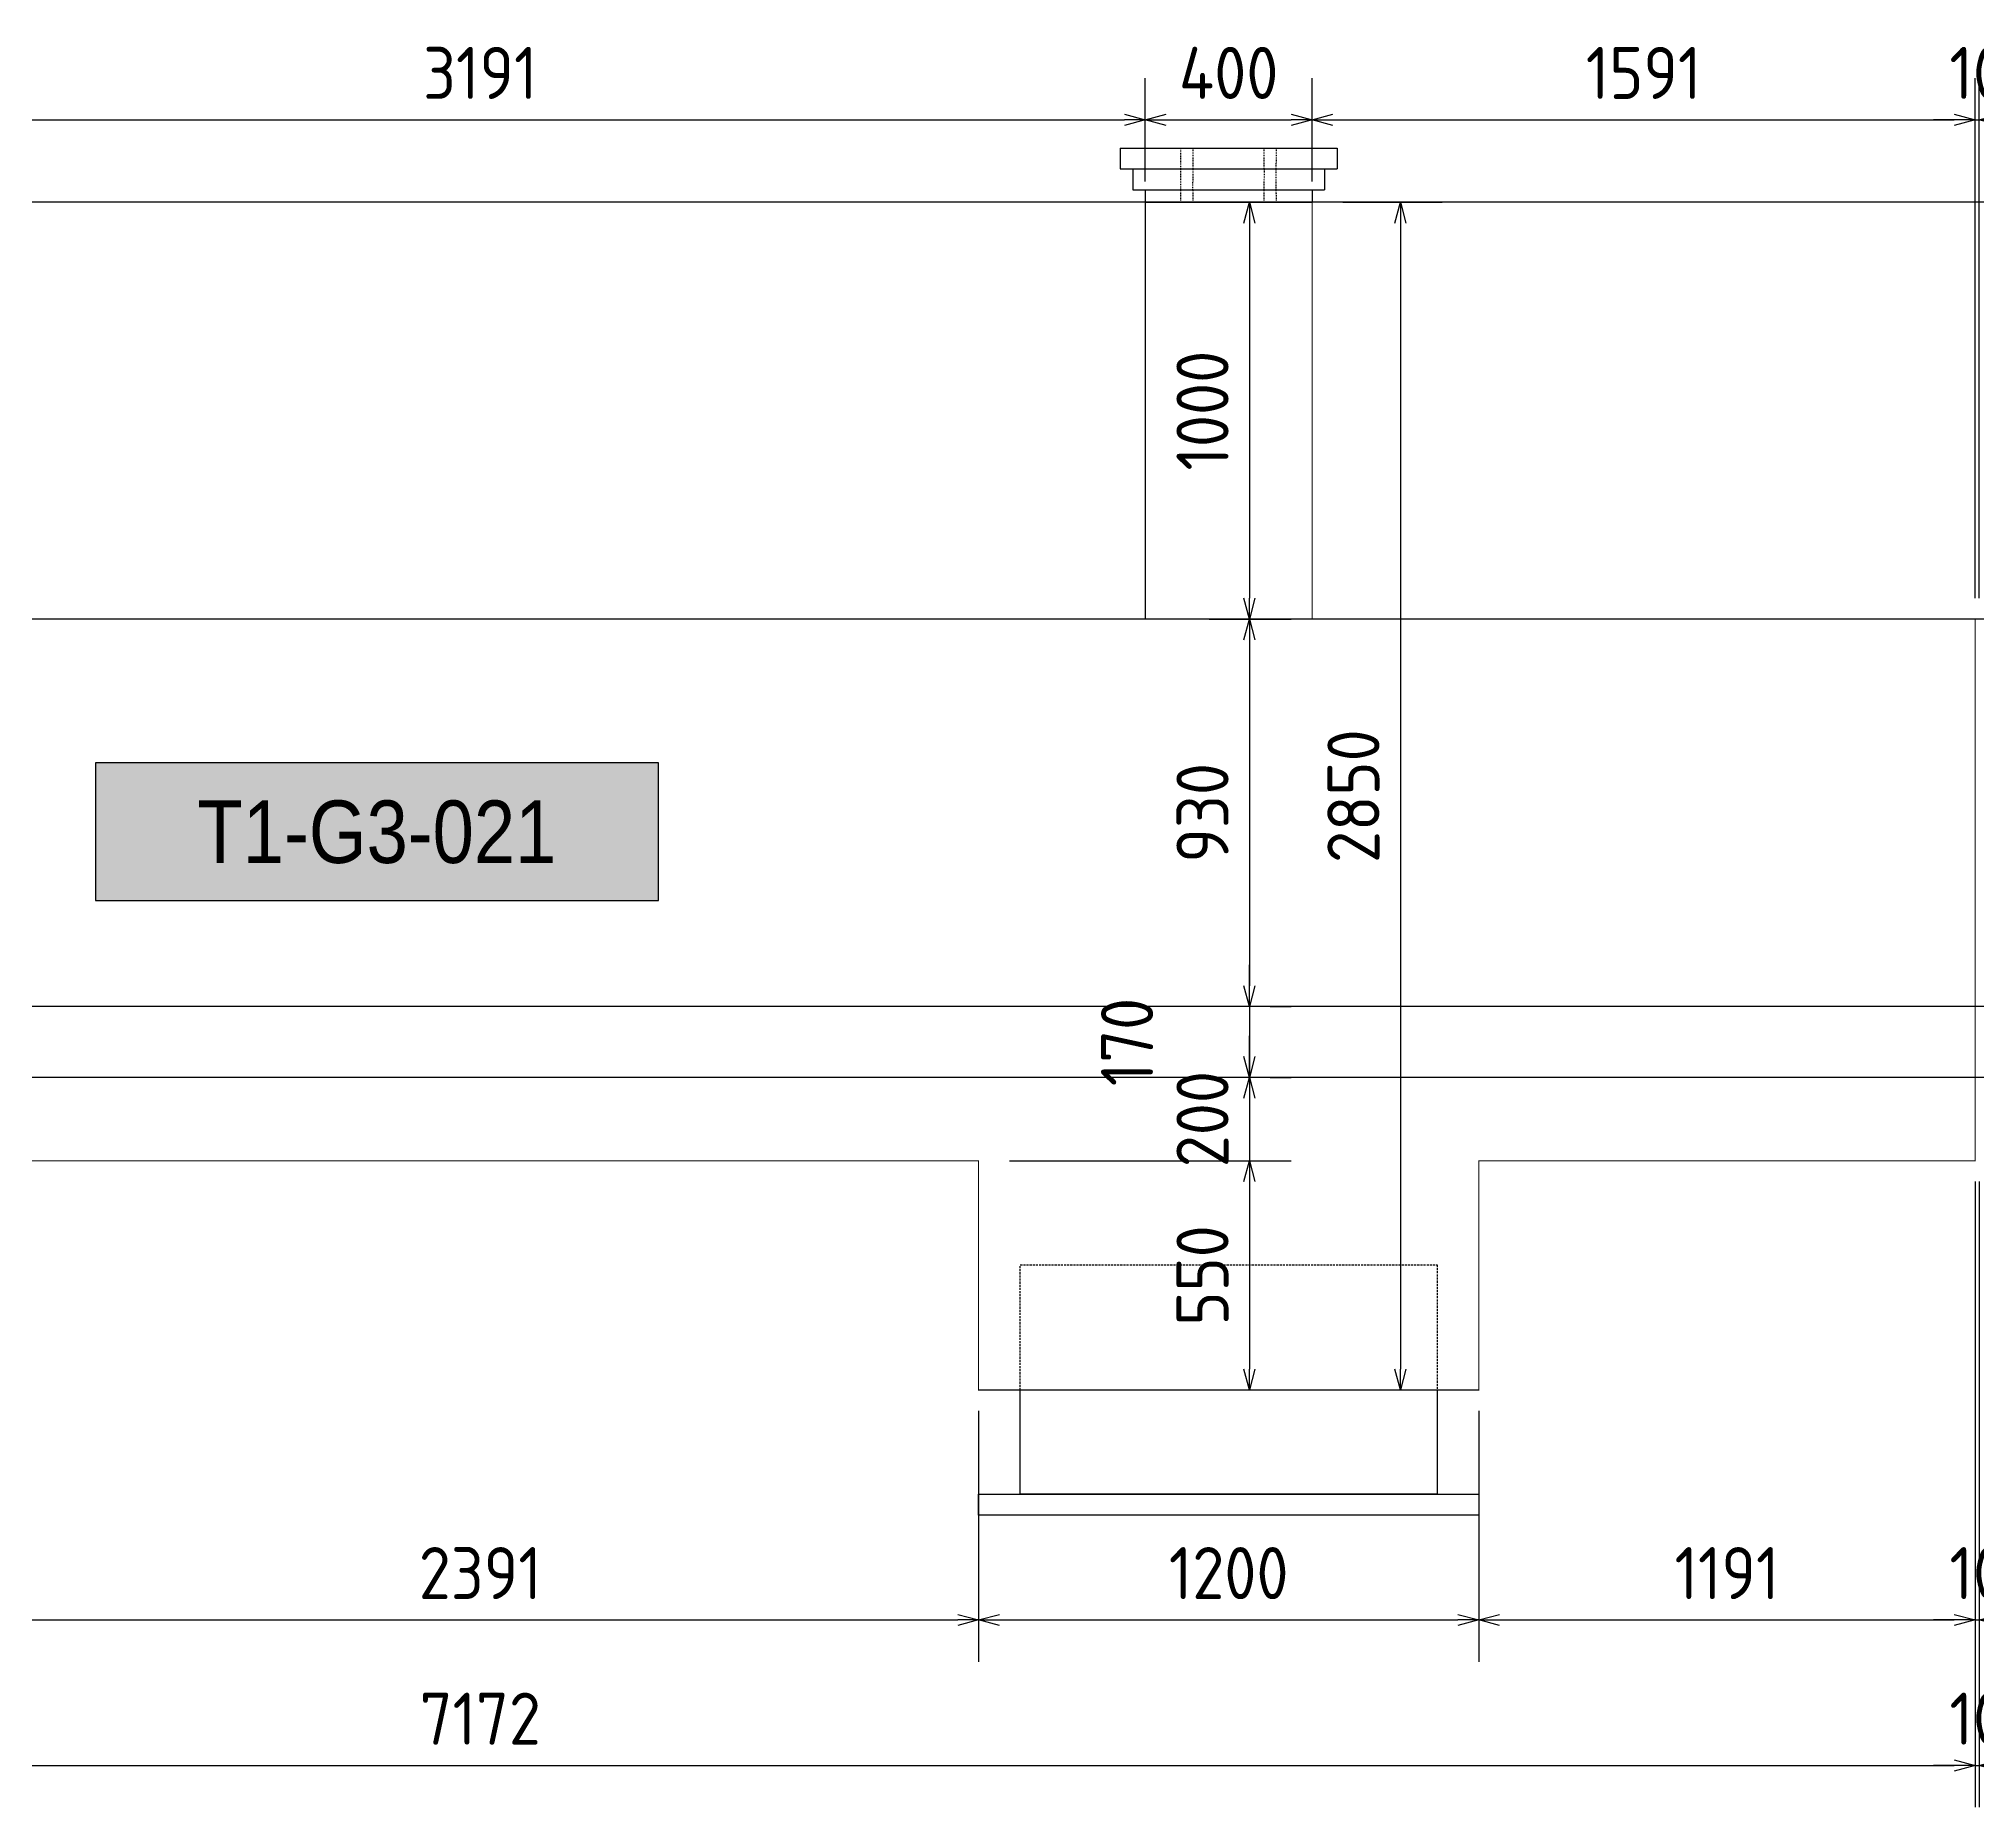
# Model space of a CAD drawing. Header units: centimetres. Extents: x -6122352 to 7132207, y -1694241 to 1947892.
# Drawn here: x 3292059 to 3296709, y 50734 to 54977 of the extents above; entities that cross this region are included whole.
import ezdxf
from ezdxf.enums import TextEntityAlignment as Align

# ---------------------------------------------------------------- set-up
doc = ezdxf.new("R2010")
doc.units = ezdxf.units.CM
doc.header["$MEASUREMENT"] = 0
doc.header["$PDMODE"] = 66
doc.header["$PDSIZE"] = 100
for name, pattern in [('23585-XR-AR-END-SETTING OUT PLAN$0$HIDDEN', [0.375, 0.25, -0.125]), ('DASHED2', [0.375, 0.25, -0.125]), ('DXK_LINE_DOT2', [3.9198, 1.9599, -1.9599])]:
    doc.linetypes.add(name, pattern=pattern)
doc.layers.add('@MI-TYPE-01', color=30, linetype='Continuous')
doc.layers.add('PANEL-TAGS', color=7, linetype='Continuous')
doc.styles.add('PANELTAG_STYLE', font='arial.ttf')
doc.styles.add('Schueco-BEMSTIL', font='isocpeur.ttf', dxfattribs={"width": 0.9})
doc.dimstyles.new('MI- JWC-TXT-2.5 MM', dxfattribs={"dimscale": 1.5, "dimtxt": 2.5, "dimasz": 1, "dimexe": 2, "dimexo": 1, "dimgap": 1, "dimtad": 1, "dimdec": 0, "dimdsep": 46, "dimtxsty": 'Schueco-BEMSTIL', "dimblk": 'OPEN30', "dimcen": 0, "dimdle": 2, "dimclrd": 140, "dimclre": 8, "dimclrt": 40, "dimadec": 0, "dimazin": 2, "dimtfac": 1, "dimtdec": 0, "dimtix": 1, "dimtmove": 2, "dimatfit": 3, "dimldrblk": 'OPEN', "dimfxl": 2, "dimlwd": -1, "dimlwe": -1, "dimarcsym": 0})

# ---------------------------------------------------------------- blocks, each defined once
blk = doc.blocks.new('T1-FOOTING ELEVATION')
at = {"color": 9}
blk.add_lwpolyline([(-600, -250), (600, -250), (600, -300), (-600, -300)], close=True, dxfattribs=at)
at = {"layer": '@MI-TYPE-01', "color": 114, "linetype": '23585-XR-AR-END-SETTING OUT PLAN$0$HIDDEN', "ltscale": 20, "true_color": 0x139b48}
blk.add_lwpolyline([(-500, 0), (-500, 300), (500, 300), (500, 0)], dxfattribs=at)
at = {"layer": '@MI-TYPE-01', "color": 114, "true_color": 0x139b48}
blk.add_lwpolyline([(-500, 0), (500, 0), (500, -250), (-500, -250)], close=True, dxfattribs=at)
blk = doc.blocks.new('_Open30')
at = {"color": 0, "linetype": 'ByBlock', "lineweight": -2}
for p, q in [((-1, 0.268), (0, 0)), ((0, 0), (-1, -0.268)), ((0, 0), (-1, 0))]:
    blk.add_line(p, q, dxfattribs=at)
blk = doc.blocks.new('*D4566')
at = {"layer": '@MI-TYPE-01', "color": 8, "transparency": 16777216}
for p, q in [((3294866.7, 54585.1), (3295063.1, 54585.1)), ((3294866.7, 53585.1), (3295063.1, 53585.1))]:
    blk.add_line(p, q, dxfattribs=at)
at = {"layer": '@MI-TYPE-01', "color": 140, "transparency": 16777216}
blk.add_line((3294963.1, 54535.1), (3294963.1, 53635.1), dxfattribs=at)
at = {"layer": 'Defpoints', "color": 0, "transparency": 16777216}
for p in [(3294816.7, 54585.1), (3294816.7, 53585.1), (3294963.1, 53585.1)]:
    blk.add_point(p, dxfattribs=at)
at = {"layer": '@MI-TYPE-01', "color": 140, "transparency": 16777216, "xscale": 50, "yscale": 50, "zscale": 50}
for p, rotation in [((3294963.1, 54585.1), 90), ((3294963.1, 53585.1), 270)]:
    blk.add_blockref('_Open30', p, dxfattribs=dict(at, rotation=rotation))
at = {"layer": '@MI-TYPE-01', "color": 40, "transparency": 16777216, "insert": (3294850.6, 54085.1), "char_height": 125, "attachment_point": 5, "rotation": 90, "style": 'Schueco-BEMSTIL'}
blk.add_mtext('1000', dxfattribs=at)
blk = doc.blocks.new('_Open')
at = {"color": 0, "linetype": 'ByBlock', "lineweight": -2}
for p, q in [((-1, 0.2), (0, 0)), ((-1, -0.2), (0, 0)), ((0, 0), (-1, 0))]:
    blk.add_line(p, q, dxfattribs=at)
blk = doc.blocks.new('*D4567')
at = {"layer": '@MI-TYPE-01', "color": 8, "transparency": 16777216}
for p, q in [((3294866.7, 53585.1), (3295063.1, 53585.1)), ((3295013.1, 52655.1), (3295063.1, 52655.1))]:
    blk.add_line(p, q, dxfattribs=at)
at = {"layer": '@MI-TYPE-01', "color": 140, "transparency": 16777216}
blk.add_line((3294963.1, 53535.1), (3294963.1, 52705.1), dxfattribs=at)
at = {"layer": 'Defpoints', "color": 0, "transparency": 16777216}
for p in [(3294816.7, 53585.1), (3294963.1, 52655.1), (3294963.1, 52655.1)]:
    blk.add_point(p, dxfattribs=at)
at = {"layer": '@MI-TYPE-01', "color": 140, "transparency": 16777216, "xscale": 50, "yscale": 50, "zscale": 50}
for p, rotation in [((3294963.1, 53585.1), 90), ((3294963.1, 52655.1), 270)]:
    blk.add_blockref('_Open30', p, dxfattribs=dict(at, rotation=rotation))
at = {"layer": '@MI-TYPE-01', "color": 40, "transparency": 16777216, "insert": (3294850.6, 53120.1), "char_height": 125, "attachment_point": 5, "rotation": 90, "style": 'Schueco-BEMSTIL'}
blk.add_mtext('930', dxfattribs=at)
blk = doc.blocks.new('*D4568')
at = {"layer": '@MI-TYPE-01', "color": 140, "transparency": 16777216}
for p, q in [((3294963.1, 52705.1), (3294963.1, 52755.1)), ((3294963.1, 52655.1), (3294963.1, 52485.1)), ((3294963.1, 52435.1), (3294963.1, 52385.1))]:
    blk.add_line(p, q, dxfattribs=at)
at = {"layer": '@MI-TYPE-01', "color": 8, "transparency": 16777216}
for p, q in [((3295013.1, 52655.1), (3295063.1, 52655.1)), ((3295013.1, 52485.1), (3295063.1, 52485.1))]:
    blk.add_line(p, q, dxfattribs=at)
at = {"layer": 'Defpoints', "color": 0, "transparency": 16777216}
for p in [(3294963.1, 52655.1), (3294963.1, 52485.1), (3294963.1, 52485.1)]:
    blk.add_point(p, dxfattribs=at)
at = {"layer": '@MI-TYPE-01', "color": 140, "transparency": 16777216, "xscale": 50, "yscale": 50, "zscale": 50}
for p, rotation in [((3294963.1, 52655.1), 270), ((3294963.1, 52485.1), 90)]:
    blk.add_blockref('_Open30', p, dxfattribs=dict(at, rotation=rotation))
at = {"layer": '@MI-TYPE-01', "color": 40, "transparency": 16777216, "insert": (3294669.6, 52570.1), "char_height": 125, "attachment_point": 5, "rotation": 90, "style": 'Schueco-BEMSTIL'}
blk.add_mtext('170', dxfattribs=at)
blk = doc.blocks.new('*D4569')
at = {"layer": '@MI-TYPE-01', "color": 140, "transparency": 16777216}
for p, q in [((3294963.1, 52535.1), (3294963.1, 52585.1)), ((3294963.1, 52485.1), (3294963.1, 52285.1)), ((3294963.1, 52235.1), (3294963.1, 52185.1))]:
    blk.add_line(p, q, dxfattribs=at)
at = {"layer": '@MI-TYPE-01', "color": 8, "transparency": 16777216}
for p, q in [((3295013.1, 52485.1), (3295063.1, 52485.1)), ((3294387.2, 52285.1), (3295063.1, 52285.1))]:
    blk.add_line(p, q, dxfattribs=at)
at = {"layer": 'Defpoints', "color": 0, "transparency": 16777216}
for p in [(3294963.1, 52485.1), (3294337.2, 52285.1), (3294963.1, 52285.1)]:
    blk.add_point(p, dxfattribs=at)
at = {"layer": '@MI-TYPE-01', "color": 140, "transparency": 16777216, "xscale": 50, "yscale": 50, "zscale": 50}
for p, rotation in [((3294963.1, 52485.1), 270), ((3294963.1, 52285.1), 90)]:
    blk.add_blockref('_Open30', p, dxfattribs=dict(at, rotation=rotation))
at = {"layer": '@MI-TYPE-01', "color": 40, "transparency": 16777216, "insert": (3294850.6, 52385.1), "char_height": 125, "attachment_point": 5, "rotation": 90, "style": 'Schueco-BEMSTIL'}
blk.add_mtext('200', dxfattribs=at)
blk = doc.blocks.new('*D4570')
at = {"layer": '@MI-TYPE-01', "color": 8, "transparency": 16777216}
for p, q in [((3294387.2, 52285.1), (3295063.1, 52285.1)), ((3294987.2, 51735.1), (3295063.1, 51735.1))]:
    blk.add_line(p, q, dxfattribs=at)
at = {"layer": '@MI-TYPE-01', "color": 140, "transparency": 16777216}
blk.add_line((3294963.1, 52235.1), (3294963.1, 51785.1), dxfattribs=at)
at = {"layer": 'Defpoints', "color": 0, "transparency": 16777216}
for p in [(3294337.2, 52285.1), (3294937.2, 51735.1), (3294963.1, 51735.1)]:
    blk.add_point(p, dxfattribs=at)
at = {"layer": '@MI-TYPE-01', "color": 140, "transparency": 16777216, "xscale": 50, "yscale": 50, "zscale": 50}
for p, rotation in [((3294963.1, 52285.1), 90), ((3294963.1, 51735.1), 270)]:
    blk.add_blockref('_Open30', p, dxfattribs=dict(at, rotation=rotation))
at = {"layer": '@MI-TYPE-01', "color": 40, "transparency": 16777216, "insert": (3294850.6, 52010.1), "char_height": 125, "attachment_point": 5, "rotation": 90, "style": 'Schueco-BEMSTIL'}
blk.add_mtext('550', dxfattribs=at)
blk = doc.blocks.new('*D4571')
at = {"layer": '@MI-TYPE-01', "color": 8, "transparency": 16777216}
for p, q in [((3295187.2, 54585.1), (3295425.2, 54585.1)), ((3295187.2, 51735.1), (3295425.2, 51735.1))]:
    blk.add_line(p, q, dxfattribs=at)
at = {"layer": '@MI-TYPE-01', "color": 140, "transparency": 16777216}
blk.add_line((3295325.2, 54535.1), (3295325.2, 51785.1), dxfattribs=at)
at = {"layer": 'Defpoints', "color": 0, "transparency": 16777216}
for p in [(3295137.2, 54585.1), (3295137.2, 51735.1), (3295325.2, 51735.1)]:
    blk.add_point(p, dxfattribs=at)
at = {"layer": '@MI-TYPE-01', "color": 140, "transparency": 16777216, "xscale": 50, "yscale": 50, "zscale": 50}
for p, rotation in [((3295325.2, 54585.1), 90), ((3295325.2, 51735.1), 270)]:
    blk.add_blockref('_Open30', p, dxfattribs=dict(at, rotation=rotation))
at = {"layer": '@MI-TYPE-01', "color": 40, "transparency": 16777216, "insert": (3295212.7, 53160.1), "char_height": 125, "attachment_point": 5, "rotation": 90, "style": 'Schueco-BEMSTIL'}
blk.add_mtext('2850', dxfattribs=at)
blk = doc.blocks.new('*D4607')
at = {"layer": '@MI-TYPE-01', "color": 8, "transparency": 16777216}
for p, q in [((3291922.6, 51685.1), (3291922.6, 51083.2)), ((3294313.4, 51685.1), (3294313.4, 51083.2))]:
    blk.add_line(p, q, dxfattribs=at)
at = {"layer": '@MI-TYPE-01', "color": 140, "transparency": 16777216}
blk.add_line((3291972.6, 51183.2), (3294263.4, 51183.2), dxfattribs=at)
at = {"layer": 'Defpoints', "color": 0, "transparency": 16777216}
for p in [(3291922.6, 51735.1), (3294313.4, 51735.1), (3294313.4, 51183.2)]:
    blk.add_point(p, dxfattribs=at)
at = {"layer": '@MI-TYPE-01', "color": 140, "transparency": 16777216, "xscale": 50, "yscale": 50, "zscale": 50, "rotation": 180}
blk.add_blockref('_Open30', (3291922.6, 51183.2), dxfattribs=at)
at = {"layer": '@MI-TYPE-01', "color": 140, "transparency": 16777216, "xscale": 50, "yscale": 50, "zscale": 50}
blk.add_blockref('_Open30', (3294313.4, 51183.2), dxfattribs=at)
at = {"layer": '@MI-TYPE-01', "color": 40, "transparency": 16777216, "insert": (3293118, 51295.7), "char_height": 125, "attachment_point": 5, "style": 'Schueco-BEMSTIL'}
blk.add_mtext('2391', dxfattribs=at)
blk = doc.blocks.new('*D4608')
at = {"layer": '@MI-TYPE-01', "color": 8, "transparency": 16777216}
for p, q in [((3294313.4, 51685.1), (3294313.4, 51083.2)), ((3295513.4, 51685.1), (3295513.4, 51083.2))]:
    blk.add_line(p, q, dxfattribs=at)
at = {"layer": '@MI-TYPE-01', "color": 140, "transparency": 16777216}
blk.add_line((3294363.4, 51183.2), (3295463.4, 51183.2), dxfattribs=at)
at = {"layer": 'Defpoints', "color": 0, "transparency": 16777216}
for p in [(3294313.4, 51735.1), (3295513.4, 51735.1), (3295513.4, 51183.2)]:
    blk.add_point(p, dxfattribs=at)
at = {"layer": '@MI-TYPE-01', "color": 140, "transparency": 16777216, "xscale": 50, "yscale": 50, "zscale": 50, "rotation": 180}
blk.add_blockref('_Open30', (3294313.4, 51183.2), dxfattribs=at)
at = {"layer": '@MI-TYPE-01', "color": 140, "transparency": 16777216, "xscale": 50, "yscale": 50, "zscale": 50}
blk.add_blockref('_Open30', (3295513.4, 51183.2), dxfattribs=at)
at = {"layer": '@MI-TYPE-01', "color": 40, "transparency": 16777216, "insert": (3294913.4, 51295.7), "char_height": 125, "attachment_point": 5, "style": 'Schueco-BEMSTIL'}
blk.add_mtext('1200', dxfattribs=at)
blk = doc.blocks.new('*D4609')
at = {"layer": '@MI-TYPE-01', "color": 8, "transparency": 16777216}
for p, q in [((3296704.1, 52235.1), (3296704.1, 51083.2)), ((3295513.4, 51685.1), (3295513.4, 51083.2))]:
    blk.add_line(p, q, dxfattribs=at)
at = {"layer": '@MI-TYPE-01', "color": 140, "transparency": 16777216}
blk.add_line((3295563.4, 51183.2), (3296654.1, 51183.2), dxfattribs=at)
at = {"layer": 'Defpoints', "color": 0, "transparency": 16777216}
for p in [(3296704.1, 52285.1), (3295513.4, 51735.1), (3296704.1, 51183.2)]:
    blk.add_point(p, dxfattribs=at)
at = {"layer": '@MI-TYPE-01', "color": 140, "transparency": 16777216, "xscale": 50, "yscale": 50, "zscale": 50, "rotation": 180}
blk.add_blockref('_Open30', (3295513.4, 51183.2), dxfattribs=at)
at = {"layer": '@MI-TYPE-01', "color": 140, "transparency": 16777216, "xscale": 50, "yscale": 50, "zscale": 50}
blk.add_blockref('_Open30', (3296704.1, 51183.2), dxfattribs=at)
at = {"layer": '@MI-TYPE-01', "color": 40, "transparency": 16777216, "insert": (3296108.8, 51295.7), "char_height": 125, "attachment_point": 5, "style": 'Schueco-BEMSTIL'}
blk.add_mtext('1191', dxfattribs=at)
blk = doc.blocks.new('*D4610')
at = {"layer": '@MI-TYPE-01', "color": 8, "transparency": 16777216}
for p, q in [((3296704.1, 52235.1), (3296704.1, 51083.2)), ((3296714.1, 52235.1), (3296714.1, 51083.2))]:
    blk.add_line(p, q, dxfattribs=at)
at = {"layer": '@MI-TYPE-01', "color": 140, "transparency": 16777216}
for p, q in [((3296654.1, 51183.2), (3296604.1, 51183.2)), ((3296704.1, 51183.2), (3296714.1, 51183.2)), ((3296764.1, 51183.2), (3296814.1, 51183.2))]:
    blk.add_line(p, q, dxfattribs=at)
at = {"layer": 'Defpoints', "color": 0, "transparency": 16777216}
for p in [(3296704.1, 52285.1), (3296714.1, 52285.1), (3296714.1, 51183.2)]:
    blk.add_point(p, dxfattribs=at)
at = {"layer": '@MI-TYPE-01', "color": 140, "transparency": 16777216, "xscale": 50, "yscale": 50, "zscale": 50}
blk.add_blockref('_Open30', (3296704.1, 51183.2), dxfattribs=at)
at = {"layer": '@MI-TYPE-01', "color": 140, "transparency": 16777216, "xscale": 50, "yscale": 50, "zscale": 50, "rotation": 180}
blk.add_blockref('_Open30', (3296714.1, 51183.2), dxfattribs=at)
at = {"layer": '@MI-TYPE-01', "color": 40, "transparency": 16777216, "insert": (3296709.1, 51295.7), "char_height": 125, "attachment_point": 5, "style": 'Schueco-BEMSTIL'}
blk.add_mtext('10', dxfattribs=at)
blk = doc.blocks.new('*D4623')
at = {"layer": '@MI-TYPE-01', "color": 8, "transparency": 16777216}
for p, q in [((3289532, 52235.1), (3289532, 50733.9)), ((3296704.1, 52235.1), (3296704.1, 50733.9))]:
    blk.add_line(p, q, dxfattribs=at)
at = {"layer": '@MI-TYPE-01', "color": 140, "transparency": 16777216}
blk.add_line((3289582, 50833.9), (3296654.1, 50833.9), dxfattribs=at)
at = {"layer": 'Defpoints', "color": 0, "transparency": 16777216}
for p in [(3289532, 52285.1), (3296704.1, 52285.1), (3296704.1, 50833.9)]:
    blk.add_point(p, dxfattribs=at)
at = {"layer": '@MI-TYPE-01', "color": 140, "transparency": 16777216, "xscale": 50, "yscale": 50, "zscale": 50, "rotation": 180}
blk.add_blockref('_Open30', (3289532, 50833.9), dxfattribs=at)
at = {"layer": '@MI-TYPE-01', "color": 140, "transparency": 16777216, "xscale": 50, "yscale": 50, "zscale": 50}
blk.add_blockref('_Open30', (3296704.1, 50833.9), dxfattribs=at)
at = {"layer": '@MI-TYPE-01', "color": 40, "transparency": 16777216, "insert": (3293118.1, 50946.4), "char_height": 125, "attachment_point": 5, "style": 'Schueco-BEMSTIL'}
blk.add_mtext('7172', dxfattribs=at)
blk = doc.blocks.new('*D4624')
at = {"layer": '@MI-TYPE-01', "color": 8, "transparency": 16777216}
for p, q in [((3296704.1, 52235.1), (3296704.1, 50733.9)), ((3296714.1, 52235.1), (3296714.1, 50733.9))]:
    blk.add_line(p, q, dxfattribs=at)
at = {"layer": '@MI-TYPE-01', "color": 140, "transparency": 16777216}
for p, q in [((3296654.1, 50833.9), (3296604.1, 50833.9)), ((3296704.1, 50833.9), (3296714.1, 50833.9)), ((3296764.1, 50833.9), (3296814.1, 50833.9))]:
    blk.add_line(p, q, dxfattribs=at)
at = {"layer": 'Defpoints', "color": 0, "transparency": 16777216}
for p in [(3296704.1, 52285.1), (3296714.1, 52285.1), (3296714.1, 50833.9)]:
    blk.add_point(p, dxfattribs=at)
at = {"layer": '@MI-TYPE-01', "color": 140, "transparency": 16777216, "xscale": 50, "yscale": 50, "zscale": 50}
blk.add_blockref('_Open30', (3296704.1, 50833.9), dxfattribs=at)
at = {"layer": '@MI-TYPE-01', "color": 140, "transparency": 16777216, "xscale": 50, "yscale": 50, "zscale": 50, "rotation": 180}
blk.add_blockref('_Open30', (3296714.1, 50833.9), dxfattribs=at)
at = {"layer": '@MI-TYPE-01', "color": 40, "transparency": 16777216, "insert": (3296709.1, 50946.4), "char_height": 125, "attachment_point": 5, "style": 'Schueco-BEMSTIL'}
blk.add_mtext('10', dxfattribs=at)
blk = doc.blocks.new('PANELTAG')
at = {"layer": 'PANEL-TAGS', "color": 1}
blk.add_lwpolyline([(-13.5, -3.3), (13.5, -3.3), (13.5, 3.3), (-13.5, 3.3)], close=True, dxfattribs=at)
at = {"layer": 'PANEL-TAGS', "color": 40, "true_color": 0xffd700}
blk.add_solid([(-13.5, -3.3), (13.5, -3.3), (-13.5, 3.3), (13.5, 3.3)], dxfattribs=at)
at = {"layer": 'PANEL-TAGS', "color": 5, "style": 'PANELTAG_STYLE', "width": 0.85}
blk.add_attdef('TAGNO', text='', height=3, dxfattribs=at).set_placement((0, 0), align=Align.MIDDLE)
blk = doc.blocks.new('*D4648')
at = {"layer": '@MI-TYPE-01', "color": 8, "transparency": 16777216}
for p, q in [((3291522.6, 54635.1), (3291522.6, 54883)), ((3294713.4, 54635.1), (3294713.4, 54883))]:
    blk.add_line(p, q, dxfattribs=at)
at = {"layer": '@MI-TYPE-01', "color": 140, "transparency": 16777216}
blk.add_line((3291572.6, 54783), (3294663.4, 54783), dxfattribs=at)
at = {"layer": 'Defpoints', "color": 0, "transparency": 16777216}
for p in [(3294713.4, 54783), (3291522.6, 54585.1), (3294713.4, 54585.1)]:
    blk.add_point(p, dxfattribs=at)
at = {"layer": '@MI-TYPE-01', "color": 140, "transparency": 16777216, "xscale": 50, "yscale": 50, "zscale": 50, "rotation": 180}
blk.add_blockref('_Open30', (3291522.6, 54783), dxfattribs=at)
at = {"layer": '@MI-TYPE-01', "color": 140, "transparency": 16777216, "xscale": 50, "yscale": 50, "zscale": 50}
blk.add_blockref('_Open30', (3294713.4, 54783), dxfattribs=at)
at = {"layer": '@MI-TYPE-01', "color": 40, "transparency": 16777216, "insert": (3293118, 54895.5), "char_height": 125, "attachment_point": 5, "style": 'Schueco-BEMSTIL'}
blk.add_mtext('3191', dxfattribs=at)
blk = doc.blocks.new('*D4649')
at = {"layer": '@MI-TYPE-01', "color": 8, "transparency": 16777216}
for p, q in [((3294713.4, 54635.1), (3294713.4, 54883)), ((3295113.4, 54635.1), (3295113.4, 54883))]:
    blk.add_line(p, q, dxfattribs=at)
at = {"layer": '@MI-TYPE-01', "color": 140, "transparency": 16777216}
blk.add_line((3294763.4, 54783), (3295063.4, 54783), dxfattribs=at)
at = {"layer": 'Defpoints', "color": 0, "transparency": 16777216}
for p in [(3295113.4, 54783), (3294713.4, 54585.1), (3295113.4, 54585.1)]:
    blk.add_point(p, dxfattribs=at)
at = {"layer": '@MI-TYPE-01', "color": 140, "transparency": 16777216, "xscale": 50, "yscale": 50, "zscale": 50, "rotation": 180}
blk.add_blockref('_Open30', (3294713.4, 54783), dxfattribs=at)
at = {"layer": '@MI-TYPE-01', "color": 140, "transparency": 16777216, "xscale": 50, "yscale": 50, "zscale": 50}
blk.add_blockref('_Open30', (3295113.4, 54783), dxfattribs=at)
at = {"layer": '@MI-TYPE-01', "color": 40, "transparency": 16777216, "insert": (3294913.4, 54895.5), "char_height": 125, "attachment_point": 5, "style": 'Schueco-BEMSTIL'}
blk.add_mtext('400', dxfattribs=at)
blk = doc.blocks.new('*D4650')
at = {"layer": '@MI-TYPE-01', "color": 8, "transparency": 16777216}
for p, q in [((3295113.4, 54635.1), (3295113.4, 54883)), ((3296704.1, 53635.1), (3296704.1, 54883))]:
    blk.add_line(p, q, dxfattribs=at)
at = {"layer": '@MI-TYPE-01', "color": 140, "transparency": 16777216}
blk.add_line((3295163.4, 54783), (3296654.1, 54783), dxfattribs=at)
at = {"layer": 'Defpoints', "color": 0, "transparency": 16777216}
for p in [(3296704.1, 54783), (3295113.4, 54585.1), (3296704.1, 53585.1)]:
    blk.add_point(p, dxfattribs=at)
at = {"layer": '@MI-TYPE-01', "color": 140, "transparency": 16777216, "xscale": 50, "yscale": 50, "zscale": 50, "rotation": 180}
blk.add_blockref('_Open30', (3295113.4, 54783), dxfattribs=at)
at = {"layer": '@MI-TYPE-01', "color": 140, "transparency": 16777216, "xscale": 50, "yscale": 50, "zscale": 50}
blk.add_blockref('_Open30', (3296704.1, 54783), dxfattribs=at)
at = {"layer": '@MI-TYPE-01', "color": 40, "transparency": 16777216, "insert": (3295908.8, 54895.5), "char_height": 125, "attachment_point": 5, "style": 'Schueco-BEMSTIL'}
blk.add_mtext('1591', dxfattribs=at)
blk = doc.blocks.new('*D4651')
at = {"layer": '@MI-TYPE-01', "color": 8, "transparency": 16777216}
for p, q in [((3296704.1, 53635.1), (3296704.1, 54883)), ((3296714.1, 53635.1), (3296714.1, 54883))]:
    blk.add_line(p, q, dxfattribs=at)
at = {"layer": '@MI-TYPE-01', "color": 140, "transparency": 16777216}
for p, q in [((3296654.1, 54783), (3296604.1, 54783)), ((3296704.1, 54783), (3296714.1, 54783)), ((3296764.1, 54783), (3296814.1, 54783))]:
    blk.add_line(p, q, dxfattribs=at)
at = {"layer": 'Defpoints', "color": 0, "transparency": 16777216}
for p in [(3296714.1, 54783), (3296704.1, 53585.1), (3296714.1, 53585.1)]:
    blk.add_point(p, dxfattribs=at)
at = {"layer": '@MI-TYPE-01', "color": 140, "transparency": 16777216, "xscale": 50, "yscale": 50, "zscale": 50}
blk.add_blockref('_Open30', (3296704.1, 54783), dxfattribs=at)
at = {"layer": '@MI-TYPE-01', "color": 140, "transparency": 16777216, "xscale": 50, "yscale": 50, "zscale": 50, "rotation": 180}
blk.add_blockref('_Open30', (3296714.1, 54783), dxfattribs=at)
at = {"layer": '@MI-TYPE-01', "color": 40, "transparency": 16777216, "insert": (3296709.1, 54895.5), "char_height": 125, "attachment_point": 5, "style": 'Schueco-BEMSTIL'}
blk.add_mtext('10', dxfattribs=at)
blk = doc.blocks.new('COPING')
at = {"color": 144, "linetype": 'Continuous', "true_color": 0x1571b2}
for p, q in [((-40577.1, 19537.3), (-40057.1, 19537.3)), ((-40577.1, 19537.3), (-40577.1, 19487.3)), ((-40057.1, 19537.3), (-40057.1, 19487.3)), ((-40577.1, 19487.3), (-40057.1, 19487.3)), ((-40547.1, 19487.3), (-40547.1, 19437.3)), ((-40087.1, 19487.3), (-40087.1, 19437.3)), ((-40547.1, 19437.3), (-40087.1, 19437.3)), ((-40517.1, 19437.3), (-40517.1, 19407.3)), ((-40517.1, 19407.3), (-40117.1, 19407.3)), ((-40117.1, 19437.3), (-40117.1, 19407.3))]:
    blk.add_line(p, q, dxfattribs=at)
at = {"color": 144, "linetype": 'DXK_LINE_DOT2', "true_color": 0x1571b2}
for p, q in [((-40432.1, 19437.3), (-40432.1, 19537.3)), ((-40402.1, 19487.3), (-40402.1, 19537.3)), ((-40232.1, 19487.3), (-40232.1, 19537.3)), ((-40203.1, 19487.3), (-40202.1, 19537.3)), ((-40403.1, 19437.9), (-40402.1, 19487)), ((-40232.1, 19437.6), (-40231.1, 19486.8)), ((-40203.1, 19438.4), (-40203.1, 19486.5)), ((-40432.1, 19407.3), (-40432.1, 19437.3)), ((-40402.1, 19407.3), (-40402.1, 19437.3)), ((-40232.1, 19407.3), (-40232.1, 19437.3)), ((-40202.1, 19407.3), (-40203.1, 19437.3))]:
    blk.add_line(p, q, dxfattribs=at)

msp = doc.modelspace()

# ---------------------------------------------------------------- linework, layer by layer
at = {"color": 160, "linetype": 'DASHED2', "ltscale": 5}
for points in [[(3302945.1932, 54585.10894), (3284350.31275, 54585.10894)], [(3302945.1932, 53585.10894), (3284350.31275, 53585.10894)], [(3302945.1932, 52655.10894), (3284350.31275, 52655.10894)], [(3302945.1932, 52485.10894), (3284350.31275, 52485.10894)]]:
    msp.add_lwpolyline(points, dxfattribs=at)
at = {"layer": '@MI-TYPE-01', "color": 30, "ltscale": 20, "const_width": 2.5}
msp.add_lwpolyline([(3289531.9989, 52285.10894), (3289531.9989, 53585.10894), (3291122.56093, 53585.10894), (3291122.56093, 54585.10894), (3291522.56093, 54585.10894), (3291522.56093, 53585.10894), (3294713.40399, 53585.10894), (3294713.40399, 54585.10894), (3295113.40399, 54585.10894), (3295113.40399, 53585.10894), (3296704.10652, 53585.10894), (3296704.10652, 52285.10894), (3295513.40399, 52285.10894), (3295513.40399, 51735.10894), (3294313.40399, 51735.10894), (3294313.40399, 52285.10894), (3291922.56093, 52285.10894), (3291922.56093, 51735.10894), (3290722.56093, 51735.10894), (3290722.56093, 52285.10894), (3289531.9989, 52285.10894)], dxfattribs=at)

# ---------------------------------------------------------------- block references
msp.add_blockref('COPING', (3335230.5084, 35177.79074))
at = {"layer": '@MI-TYPE-01', "color": 30}
msp.add_blockref('T1-FOOTING ELEVATION', (3294913.40399, 51735.10894), dxfattribs=at)
at = {"layer": 'PANEL-TAGS'}
ref = msp.add_blockref('PANELTAG', (3292870.17443, 53074.64209), dxfattribs=dict(at, xscale=50, yscale=50, zscale=50))
ref.add_attrib('TAGNO', 'T1-G3-021', dxfattribs={"color": 5, "height": 150, "style": 'PANELTAG_STYLE', "width": 0.85}).set_placement((3292870.17443, 53074.64209), align=Align.MIDDLE_CENTER)

# ---------------------------------------------------------------- dimensions: what is measured, and where the dimension line sits
at = {"layer": '@MI-TYPE-01'}
for base, p1, p2, picture, middle in [((3294713.40399, 54782.96805), (3291522.56093, 54585.10894), (3294713.40399, 54585.10894), '*D4648', (3293117.98246, 54895.46805)), ((3295113.40399, 54782.96805), (3294713.40399, 54585.10894), (3295113.40399, 54585.10894), '*D4649', (3294913.40399, 54895.46805)), ((3296704.10652, 54782.96805), (3295113.40399, 54585.10894), (3296704.10652, 53585.10894), '*D4650', (3295908.75526, 54895.46805)), ((3296714.10652, 54782.96805), (3296704.10652, 53585.10894), (3296714.10652, 53585.10894), '*D4651', (3296709.10652, 54895.46805)), ((3296704.10652, 50833.89232), (3289531.9989, 52285.10894), (3296704.10652, 52285.10894), '*D4623', (3293118.05271, 50946.39232)), ((3296704.10652, 51183.24403), (3295513.40399, 51735.10894), (3296704.10652, 52285.10894), '*D4609', (3296108.75525, 51295.74403)), ((3296714.10652, 51183.24403), (3296704.10652, 52285.10894), (3296714.10652, 52285.10894), '*D4610', (3296709.10652, 51295.74403)), ((3296714.10652, 50833.89232), (3296704.10652, 52285.10894), (3296714.10652, 52285.10894), '*D4624', (3296709.10652, 50946.39232)), ((3294313.40399, 51183.24403), (3291922.56093, 51735.10894), (3294313.40399, 51735.10894), '*D4607', (3293117.98246, 51295.74403)), ((3295513.40399, 51183.24403), (3294313.40399, 51735.10894), (3295513.40399, 51735.10894), '*D4608', (3294913.40399, 51295.74403))]:
    dim = msp.add_linear_dim(base=base, p1=p1, p2=p2, dimstyle='MI- JWC-TXT-2.5 MM', dxfattribs=at)
    dim.commit()
    dim.dimension.update_dxf_attribs({"geometry": picture, "text_midpoint": middle})
for base, p1, p2, picture, middle in [((3294963.05218, 53585.10894), (3294816.66353, 54585.10894), (3294816.66353, 53585.10894), '*D4566', (3294850.55218, 54085.10894)), ((3295325.16543, 51735.10894), (3295137.19893, 54585.10894), (3295137.19893, 51735.10894), '*D4571', (3295212.66543, 53160.10894)), ((3294963.05218, 52655.10894), (3294816.66353, 53585.10894), (3294963.05218, 52655.10894), '*D4567', (3294850.55218, 53120.10894)), ((3294963.05218, 52285.10894), (3294963.05218, 52485.10894), (3294337.19893, 52285.10894), '*D4569', (3294850.55218, 52385.10894)), ((3294963.05218, 51735.10894), (3294337.19893, 52285.10894), (3294937.19893, 51735.10894), '*D4570', (3294850.55218, 52010.10894))]:
    dim = msp.add_linear_dim(base=base, p1=p1, p2=p2, angle=90, dimstyle='MI- JWC-TXT-2.5 MM', dxfattribs=at)
    dim.commit()
    dim.dimension.update_dxf_attribs({"geometry": picture, "text_midpoint": middle})
dim = msp.add_linear_dim(base=(3294963.05218, 52485.10894), p1=(3294963.05218, 52655.10894), p2=(3294963.05218, 52485.10894), angle=90, dimstyle='MI- JWC-TXT-2.5 MM', dxfattribs=at)
dim.commit()
dim.dimension.update_dxf_attribs({"geometry": '*D4568', "text_midpoint": (3294669.57317, 52570.10894), "dimtype": 160})

doc.saveas('drawing.dxf')
